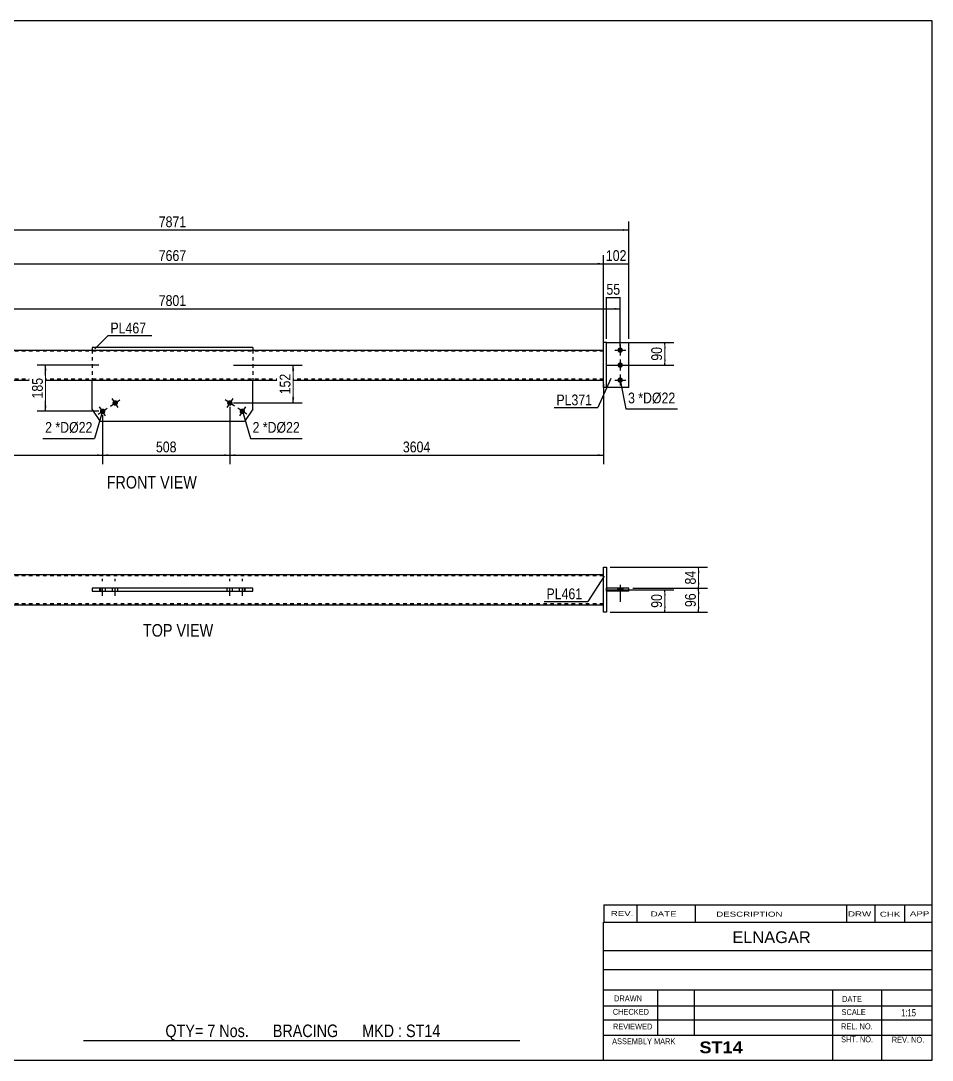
# Model space of a CAD drawing. Header units: millimetres. Extents: x 2 to 405, y 5 to 282.
# Drawn here: x 162.1 to 405, y 5 to 282 of the extents above; entities that cross this region are included whole.
import ezdxf

# ---------------------------------------------------------------- set-up
doc = ezdxf.new("R2010")
doc.units = ezdxf.units.MM
doc.linetypes.add('DXK_LINE_DOT1', pattern=[1.8814, 0.9407, -0.9407])
doc.linetypes.add('DXK_LINE_DOT2', pattern=[3.9198, 1.9599, -1.9599])
doc.styles.add('Arial', font='ARIAL.TTF', dxfattribs={"height": 0.2})
doc.styles.add('Arial Bold', font='ARIALBD.TTF', dxfattribs={"height": 0.2})
doc.styles.add('Arial Narrow', font='ARIALN.TTF', dxfattribs={"height": 0.2})

# ---------------------------------------------------------------- blocks, each defined once
blk = doc.blocks.new('Unknown-629095118-1771')
at = {"color": 5, "linetype": 'Continuous'}
for p, q in [((405, 282), (5, 282)), ((5, 282), (5, 5)), ((405, 5), (405, 282)), ((5, 5), (405, 5))]:
    blk.add_line(p, q, dxfattribs=at)
at = {"color": 174, "linetype": 'Continuous', "style": 'Arial'}
blk.add_text('Tekla structures', height=1.9102, rotation=90, dxfattribs=at).set_placement((4.5, 5.5))
blk = doc.blocks.new('Unknown-629095118-11 - 1222')
at = {"color": 0, "linetype": 'Continuous'}
blk.add_wipeout([(209.11, 157.35), (209.11, 160.85), (185.04, 160.85), (185.04, 157.35)], dxfattribs=at)
at = {"color": 6, "linetype": 'Continuous', "style": 'Arial Narrow'}
blk.add_text('FRONT VIEW', height=3.34, dxfattribs=at).set_placement((185.04, 157.35))
blk = doc.blocks.new('Unknown-629095118-12 - 1254')
at = {"color": 0, "linetype": 'Continuous'}
blk.add_wipeout([(213.45, 117.88), (213.45, 121.38), (194.7, 121.38), (194.7, 117.88)], dxfattribs=at)
at = {"color": 6, "linetype": 'Continuous', "style": 'Arial Narrow'}
blk.add_text('TOP VIEW', height=3.34, dxfattribs=at).set_placement((194.7, 117.88))
blk = doc.blocks.new('Part-629095118-1238 - 1222')
at = {"color": 2, "linetype": 'Continuous'}
for p, q in [((181.18, 194.92), (181.18, 194.25)), ((223.96, 194.92), (181.18, 194.92)), ((223.96, 194.92), (223.96, 194.25)), ((181.18, 178.5), (181.18, 186.25)), ((223.96, 178.5), (223.96, 186.25)), ((183.39, 175.17), (181.18, 178.5)), ((223.96, 178.5), (221.75, 175.17)), ((221.75, 175.17), (183.39, 175.17))]:
    blk.add_line(p, q, dxfattribs=at)
at = {"color": 7, "linetype": 'DXK_LINE_DOT1'}
for p, q in [((181.18, 194.25), (181.18, 186.25)), ((223.96, 194.25), (223.96, 186.25))]:
    blk.add_line(p, q, dxfattribs=at)
blk = doc.blocks.new('Part-629095118-1241 - 1222')
at = {"color": 2, "linetype": 'Continuous'}
for p, q in [((318.19, 196.25), (324.19, 196.25)), ((324.19, 184.25), (324.19, 196.25)), ((324.19, 184.25), (318.19, 184.25))]:
    blk.add_line(p, q, dxfattribs=at)
at = {"color": 7, "linetype": 'DXK_LINE_DOT1'}
blk.add_line((318.19, 184.25), (318.19, 196.25), dxfattribs=at)
blk = doc.blocks.new('Part-629095118-1242 - 1222')
at = {"color": 2, "linetype": 'Continuous'}
for p, q in [((318.19, 196.25), (317.39, 196.25)), ((317.39, 184.25), (317.39, 196.25)), ((318.19, 184.25), (318.19, 196.25)), ((318.19, 184.25), (317.39, 184.25))]:
    blk.add_line(p, q, dxfattribs=at)
blk = doc.blocks.new('Part-629095118-1243 - 1222')
at = {"color": 2, "linetype": 'Continuous'}
for p, q in [((87.75, 194.25), (134.42, 194.25)), ((134.52, 194.25), (270.62, 194.25)), ((270.72, 194.25), (317.39, 194.25)), ((87.75, 186.25), (134.42, 186.25)), ((134.52, 186.25), (270.62, 186.25)), ((270.72, 186.25), (317.39, 186.25))]:
    blk.add_line(p, q, dxfattribs=at)
at = {"color": 7, "linetype": 'DXK_LINE_DOT1'}
for p, q in [((87.75, 186.25), (87.75, 194.25)), ((134.42, 193.98), (87.75, 193.98)), ((270.62, 193.98), (134.52, 193.98)), ((317.39, 193.98), (270.72, 193.98)), ((317.39, 186.25), (317.39, 194.25)), ((134.42, 186.52), (87.75, 186.52)), ((270.62, 186.52), (134.52, 186.52)), ((317.39, 186.52), (270.72, 186.52))]:
    blk.add_line(p, q, dxfattribs=at)
blk = doc.blocks.new('Bolt-629095118-1244 - 1222')
at = {"linetype": 'Continuous'}
for points in [[(217.44, 179.53, -1), (218.25, 180.76, -1)], [(220.78, 177.33, -1), (221.59, 178.55, -1)]]:
    blk.add_hatch(color=3, dxfattribs=at).paths.add_polyline_path(points)
at = {"color": 3, "linetype": 'Continuous'}
for p, q in [((219.07, 179.34), (216.62, 180.95)), ((218.66, 181.37), (217.04, 178.92)), ((222.41, 177.13), (219.96, 178.75)), ((221.99, 179.16), (220.38, 176.72))]:
    blk.add_line(p, q, dxfattribs=at)
blk = doc.blocks.new('Bolt-629095118-1245 - 1222')
at = {"linetype": 'Continuous'}
for points in [[(186.89, 180.76, -1), (187.7, 179.53, -1)], [(183.55, 178.55, -1), (184.36, 177.33, -1)]]:
    blk.add_hatch(color=3, dxfattribs=at).paths.add_polyline_path(points)
at = {"color": 3, "linetype": 'Continuous'}
for p, q in [((186.07, 179.34), (188.51, 180.95)), ((188.1, 178.92), (186.48, 181.37)), ((182.73, 177.13), (185.18, 178.75)), ((184.76, 176.72), (183.15, 179.16))]:
    blk.add_line(p, q, dxfattribs=at)
blk = doc.blocks.new('Bolt-629095118-1247 - 1222')
at = {"linetype": 'Continuous'}
for points in [[(321.86, 194.98, -1), (321.86, 193.52, -1)], [(321.86, 190.98, -1), (321.86, 189.52, -1)], [(321.86, 186.98, -1), (321.86, 185.52, -1)]]:
    blk.add_hatch(color=3, dxfattribs=at).paths.add_polyline_path(points)
at = {"color": 3, "linetype": 'Continuous'}
for p, q in [((320.39, 194.25), (323.32, 194.25)), ((321.86, 195.72), (321.86, 192.78)), ((321.86, 191.72), (321.86, 188.78)), ((320.39, 190.25), (323.32, 190.25)), ((320.39, 186.25), (323.32, 186.25)), ((321.86, 187.72), (321.86, 184.78))]:
    blk.add_line(p, q, dxfattribs=at)
blk = doc.blocks.new('Bolt-629095118-1264 - 1254')
at = {"linetype": 'Continuous'}
blk.add_hatch(color=3, dxfattribs=at).paths.add_polyline_path([(322.59, 130.78), (321.12, 130.78), (321.12, 129.98), (322.59, 129.98)])
blk.add_hatch(color=3, dxfattribs=at).paths.add_polyline_path([(322.59, 130.78), (321.12, 130.78), (321.12, 129.98), (322.59, 129.98)])
blk.add_hatch(color=3, dxfattribs=at).paths.add_polyline_path([(322.59, 130.78), (321.12, 130.78), (321.12, 129.98), (322.59, 129.98)])
at = {"color": 3, "linetype": 'Continuous'}
for p, q in [((321.12, 130.78), (321.12, 129.98)), ((321.12, 130.78), (321.12, 129.98)), ((321.12, 130.78), (321.12, 129.98)), ((321.86, 131.65), (321.86, 127.12)), ((321.86, 131.65), (321.86, 127.12)), ((321.86, 131.65), (321.86, 127.12)), ((322.59, 130.78), (322.59, 129.98)), ((322.59, 130.78), (322.59, 129.98)), ((322.59, 130.78), (322.59, 129.98))]:
    blk.add_line(p, q, dxfattribs=at)
blk = doc.blocks.new('Part-629095118-1255 - 1254')
at = {"color": 2, "linetype": 'Continuous'}
for p, q in [((223.96, 130.78), (181.18, 130.78)), ((181.18, 130.78), (181.18, 129.98)), ((223.96, 129.98), (223.96, 130.78)), ((181.18, 129.98), (223.96, 129.98))]:
    blk.add_line(p, q, dxfattribs=at)
at = {"color": 7, "linetype": 'DXK_LINE_DOT1'}
for p, q in [((183.39, 130.78), (183.39, 129.98)), ((221.75, 129.98), (221.75, 130.78))]:
    blk.add_line(p, q, dxfattribs=at)
blk = doc.blocks.new('Part-629095118-1258 - 1254')
at = {"color": 2, "linetype": 'Continuous'}
for p, q in [((324.19, 130.78), (318.19, 130.78)), ((318.19, 129.98), (318.19, 130.78)), ((324.19, 129.98), (324.19, 130.78)), ((324.19, 129.98), (318.19, 129.98))]:
    blk.add_line(p, q, dxfattribs=at)
blk = doc.blocks.new('Part-629095118-1259 - 1254')
at = {"color": 2, "linetype": 'Continuous'}
for p, q in [((317.39, 124.38), (317.39, 136.38)), ((317.39, 136.38), (318.19, 136.38)), ((318.19, 136.38), (318.19, 124.38)), ((318.19, 124.38), (317.39, 124.38))]:
    blk.add_line(p, q, dxfattribs=at)
blk = doc.blocks.new('Part-629095118-1260 - 1254')
at = {"color": 2, "linetype": 'Continuous'}
for p, q in [((134.42, 134.38), (87.75, 134.38)), ((270.62, 134.38), (134.52, 134.38)), ((317.39, 134.38), (270.72, 134.38)), ((87.75, 126.38), (134.42, 126.38)), ((134.52, 126.38), (270.62, 126.38)), ((270.72, 126.38), (317.39, 126.38))]:
    blk.add_line(p, q, dxfattribs=at)
at = {"color": 7, "linetype": 'DXK_LINE_DOT1'}
for p, q in [((87.75, 134.38), (87.75, 126.38)), ((134.42, 134.12), (87.75, 134.12)), ((270.62, 134.12), (134.52, 134.12)), ((317.39, 134.12), (270.72, 134.12)), ((317.39, 126.38), (317.39, 134.38)), ((223.96, 130.78), (181.18, 130.78)), ((181.18, 130.78), (181.18, 129.98)), ((223.96, 129.98), (223.96, 130.78)), ((181.18, 129.98), (223.96, 129.98)), ((134.42, 126.65), (87.75, 126.65)), ((270.62, 126.65), (134.52, 126.65)), ((317.39, 126.65), (270.72, 126.65))]:
    blk.add_line(p, q, dxfattribs=at)
blk = doc.blocks.new('Bolt-629095118-1261 - 1254')
at = {"color": 3, "linetype": 'DXK_LINE_DOT2'}
for p, q in [((217.85, 128.72), (217.85, 133.25)), ((221.18, 128.72), (221.18, 133.25)), ((217.11, 129.98), (217.11, 130.78)), ((218.58, 129.98), (218.58, 130.78)), ((220.45, 129.98), (220.45, 130.78)), ((221.92, 129.98), (221.92, 130.78))]:
    blk.add_line(p, q, dxfattribs=at)
blk = doc.blocks.new('Bolt-629095118-1262 - 1254')
at = {"color": 3, "linetype": 'DXK_LINE_DOT2'}
for p, q in [((183.95, 128.72), (183.95, 133.25)), ((187.29, 128.72), (187.29, 133.25)), ((183.22, 129.98), (183.22, 130.78)), ((184.69, 129.98), (184.69, 130.78)), ((186.56, 129.98), (186.56, 130.78)), ((188.02, 129.98), (188.02, 130.78))]:
    blk.add_line(p, q, dxfattribs=at)
blk = doc.blocks.new('StraightDimension-629095118-1307 - 1222')
at = {"linetype": 'Continuous'}
for points in [[(168.5, 188.75), (168.75, 190.25), (169, 188.75)], [(169, 179.44), (168.75, 177.94), (168.5, 179.44)]]:
    blk.add_hatch(color=7, dxfattribs=at).paths.add_polyline_path(points)
at = {"color": 7, "linetype": 'Continuous'}
for p, q in [((182.95, 190.25), (166.5, 190.25)), ((168.75, 177.94), (168.75, 190.25)), ((182.95, 177.94), (166.5, 177.94))]:
    blk.add_line(p, q, dxfattribs=at)
at = {"color": 0}
blk.add_wipeout([(168.6, 187.44), (164.4, 187.44), (164.4, 180.75), (168.6, 180.75)], dxfattribs=at)
at = {"color": 3, "style": 'Arial Narrow'}
blk.add_text('185', height=2.863, rotation=90.0002, dxfattribs=at).set_placement((168, 181.35))
blk = doc.blocks.new('StraightDimension-629095118-1302 - 1222')
at = {"linetype": 'Continuous'}
for points in [[(234.5, 188.75), (234.75, 190.25), (235, 188.75)], [(235, 181.65), (234.75, 180.15), (234.5, 181.65)]]:
    blk.add_hatch(color=7, dxfattribs=at).paths.add_polyline_path(points)
at = {"color": 7, "linetype": 'Continuous'}
for p, q in [((218.85, 190.25), (237.15, 190.25)), ((234.75, 180.15), (234.75, 190.25)), ((218.85, 180.15), (237.15, 180.15))]:
    blk.add_line(p, q, dxfattribs=at)
at = {"color": 0}
blk.add_wipeout([(234.6, 188.54), (230.4, 188.54), (230.4, 181.86), (234.6, 181.86)], dxfattribs=at)
at = {"color": 3, "style": 'Arial Narrow'}
blk.add_text('152', height=2.863, rotation=90.0002, dxfattribs=at).set_placement((234, 182.46))
blk = doc.blocks.new('StraightDimension-629095118-1323 - 1222')
at = {"linetype": 'Continuous'}
for points in [[(219.35, 166), (217.85, 166.25), (219.35, 166.5)], [(315.89, 166.5), (317.39, 166.25), (315.89, 166)]]:
    blk.add_hatch(color=7, dxfattribs=at).paths.add_polyline_path(points)
at = {"color": 7, "linetype": 'Continuous'}
for p, q in [((317.39, 185.25), (317.39, 163.85)), ((217.85, 179.15), (217.85, 163.85)), ((217.85, 166.25), (317.39, 166.25))]:
    blk.add_line(p, q, dxfattribs=at)
at = {"color": 0}
blk.add_wipeout([(271.87, 166.4), (271.87, 170.6), (263.36, 170.6), (263.36, 166.4)], dxfattribs=at)
at = {"color": 3, "style": 'Arial Narrow'}
blk.add_text('3604', height=2.863, dxfattribs=at).set_placement((263.96, 167))
blk = doc.blocks.new('StraightDimension-629095118-1341 - 1222')
at = {"linetype": 'Continuous'}
for points in [[(318.89, 217), (317.39, 217.25), (318.89, 217.5)], [(322.69, 217.5), (324.19, 217.25), (322.69, 217)]]:
    blk.add_hatch(color=7, dxfattribs=at).paths.add_polyline_path(points)
at = {"color": 7, "linetype": 'Continuous'}
for p, q in [((317.39, 195.25), (317.39, 219.5)), ((324.19, 197.25), (324.19, 219.5)), ((317.39, 217.25), (324.19, 217.25))]:
    blk.add_line(p, q, dxfattribs=at)
at = {"color": 0}
blk.add_wipeout([(324.13, 217.4), (324.13, 221.6), (317.45, 221.6), (317.45, 217.4)], dxfattribs=at)
at = {"color": 3, "style": 'Arial Narrow'}
blk.add_text('102', height=2.863, dxfattribs=at).set_placement((318.05, 218))
blk = doc.blocks.new('StraightDimension-629095118-1342 - 1222')
at = {"linetype": 'Continuous'}
for points in [[(89.25, 217), (87.75, 217.25), (89.25, 217.5)], [(315.89, 217.5), (317.39, 217.25), (315.89, 217)]]:
    blk.add_hatch(color=7, dxfattribs=at).paths.add_polyline_path(points)
at = {"color": 7, "linetype": 'Continuous'}
for p, q in [((87.75, 195.25), (87.75, 219.5)), ((317.39, 195.25), (317.39, 219.5)), ((87.75, 217.25), (317.39, 217.25))]:
    blk.add_line(p, q, dxfattribs=at)
at = {"color": 0}
blk.add_wipeout([(206.83, 217.4), (206.83, 221.6), (198.31, 221.6), (198.31, 217.4)], dxfattribs=at)
at = {"color": 3, "style": 'Arial Narrow'}
blk.add_text('7667', height=2.863, dxfattribs=at).set_placement((198.91, 218))
blk = doc.blocks.new('StraightDimension-629095118-1281 - 1222')
at = {"linetype": 'Continuous'}
for points in [[(333.5, 194.75), (333.75, 196.25), (334, 194.75)], [(334, 191.75), (333.75, 190.25), (333.5, 191.75)]]:
    blk.add_hatch(color=7, dxfattribs=at).paths.add_polyline_path(points)
at = {"color": 7, "linetype": 'Continuous'}
for p, q in [((319.19, 196.25), (336.15, 196.25)), ((333.75, 190.25), (333.75, 196.25)), ((318.39, 190.25), (336.15, 190.25))]:
    blk.add_line(p, q, dxfattribs=at)
at = {"color": 0}
blk.add_wipeout([(333.6, 195.68), (329.4, 195.68), (329.4, 190.82), (333.6, 190.82)], dxfattribs=at)
at = {"color": 3, "style": 'Arial Narrow'}
blk.add_text('90', height=2.863, rotation=90.0002, dxfattribs=at).set_placement((333, 191.42))
blk = doc.blocks.new('StraightDimension-629095118-1312 - 1222')
at = {"linetype": 'Continuous'}
for points in [[(319.69, 208), (318.19, 208.25), (319.69, 208.5)], [(320.36, 208.5), (321.86, 208.25), (320.36, 208)]]:
    blk.add_hatch(color=7, dxfattribs=at).paths.add_polyline_path(points)
at = {"color": 7, "linetype": 'Continuous'}
for p, q in [((318.19, 197.25), (318.19, 210.5)), ((318.19, 208.25), (321.86, 208.25)), ((321.86, 195.25), (321.86, 210.5))]:
    blk.add_line(p, q, dxfattribs=at)
at = {"color": 0}
blk.add_wipeout([(322.45, 208.4), (322.45, 212.6), (317.59, 212.6), (317.59, 208.4)], dxfattribs=at)
at = {"color": 3, "style": 'Arial Narrow'}
blk.add_text('55', height=2.863, dxfattribs=at).set_placement((318.19, 209))
blk = doc.blocks.new('StraightDimension-629095118-1324 - 1222')
at = {"linetype": 'Continuous'}
for points in [[(185.45, 166), (183.95, 166.25), (185.45, 166.5)], [(216.35, 166.5), (217.85, 166.25), (216.35, 166)]]:
    blk.add_hatch(color=7, dxfattribs=at).paths.add_polyline_path(points)
at = {"color": 7, "linetype": 'Continuous'}
for p, q in [((217.85, 179.15), (217.85, 163.85)), ((183.95, 176.94), (183.95, 163.85)), ((183.95, 166.25), (217.85, 166.25))]:
    blk.add_line(p, q, dxfattribs=at)
at = {"color": 0}
blk.add_wipeout([(204.24, 166.4), (204.24, 170.6), (197.56, 170.6), (197.56, 166.4)], dxfattribs=at)
at = {"color": 3, "style": 'Arial Narrow'}
blk.add_text('508', height=2.863, dxfattribs=at).set_placement((198.16, 167))
blk = doc.blocks.new('StraightDimension-629095118-1325 - 1222')
at = {"linetype": 'Continuous'}
for points in [[(89.25, 166), (87.75, 166.25), (89.25, 166.5)], [(182.45, 166.5), (183.95, 166.25), (182.45, 166)]]:
    blk.add_hatch(color=7, dxfattribs=at).paths.add_polyline_path(points)
at = {"color": 7, "linetype": 'Continuous'}
for p, q in [((87.75, 185.25), (87.75, 163.85)), ((183.95, 176.94), (183.95, 163.85)), ((87.75, 166.25), (183.95, 166.25))]:
    blk.add_line(p, q, dxfattribs=at)
at = {"color": 0}
blk.add_wipeout([(140.11, 166.4), (140.11, 170.6), (131.6, 170.6), (131.6, 166.4)], dxfattribs=at)
at = {"color": 3, "style": 'Arial Narrow'}
blk.add_text('3555', height=2.863, dxfattribs=at).set_placement((132.2, 167))
blk = doc.blocks.new('StraightDimension-629095118-1335 - 1222')
at = {"linetype": 'Continuous'}
for points in [[(84.78, 205), (83.28, 205.25), (84.78, 205.5)], [(320.36, 205.5), (321.86, 205.25), (320.36, 205)]]:
    blk.add_hatch(color=7, dxfattribs=at).paths.add_polyline_path(points)
at = {"color": 7, "linetype": 'Continuous'}
for p, q in [((83.28, 195.25), (83.28, 207.5)), ((83.28, 205.25), (321.86, 205.25)), ((321.86, 195.25), (321.86, 207.5))]:
    blk.add_line(p, q, dxfattribs=at)
at = {"color": 0}
blk.add_wipeout([(206.83, 205.4), (206.83, 209.6), (198.31, 209.6), (198.31, 205.4)], dxfattribs=at)
at = {"color": 3, "style": 'Arial Narrow'}
blk.add_text('7801', height=2.863, dxfattribs=at).set_placement((198.91, 206))
blk = doc.blocks.new('StraightDimension-629095118-1349 - 1222')
at = {"linetype": 'Continuous'}
for points in [[(82.45, 226), (80.95, 226.25), (82.45, 226.5)], [(322.69, 226.5), (324.19, 226.25), (322.69, 226)]]:
    blk.add_hatch(color=7, dxfattribs=at).paths.add_polyline_path(points)
at = {"color": 7, "linetype": 'Continuous'}
for p, q in [((80.95, 197.25), (80.95, 228.5)), ((324.19, 197.25), (324.19, 228.5)), ((80.95, 226.25), (324.19, 226.25))]:
    blk.add_line(p, q, dxfattribs=at)
at = {"color": 0}
blk.add_wipeout([(206.83, 226.4), (206.83, 230.6), (198.31, 230.6), (198.31, 226.4)], dxfattribs=at)
at = {"color": 3, "style": 'Arial Narrow'}
blk.add_text('7871', height=2.863, dxfattribs=at).set_placement((198.91, 227))
blk = doc.blocks.new('StraightDimension-629095118-1358 - 1254')
at = {"linetype": 'Continuous'}
for points in [[(333.5, 128.88), (333.75, 130.38), (334, 128.88)], [(334, 125.88), (333.75, 124.38), (333.5, 125.88)]]:
    blk.add_hatch(color=7, dxfattribs=at).paths.add_polyline_path(points)
at = {"color": 7, "linetype": 'Continuous'}
for p, q in [((318.39, 130.38), (336.15, 130.38)), ((333.75, 124.38), (333.75, 130.38)), ((319.19, 124.38), (336.15, 124.38))]:
    blk.add_line(p, q, dxfattribs=at)
at = {"color": 0}
blk.add_wipeout([(333.6, 129.81), (329.4, 129.81), (329.4, 124.96), (333.6, 124.96)], dxfattribs=at)
at = {"color": 3, "style": 'Arial Narrow'}
blk.add_text('90', height=2.863, rotation=90.0002, dxfattribs=at).set_placement((333, 125.56))
blk = doc.blocks.new('StraightDimension-629095118-1371 - 1254')
at = {"linetype": 'Continuous'}
for points in [[(342.5, 134.88), (342.75, 136.38), (343, 134.88)], [(343, 132.28), (342.75, 130.78), (342.5, 132.28)]]:
    blk.add_hatch(color=7, dxfattribs=at).paths.add_polyline_path(points)
at = {"color": 7, "linetype": 'Continuous'}
for p, q in [((319.19, 136.38), (345.15, 136.38)), ((342.75, 130.78), (342.75, 136.38)), ((325.19, 130.78), (345.15, 130.78))]:
    blk.add_line(p, q, dxfattribs=at)
at = {"color": 0}
blk.add_wipeout([(342.6, 136.01), (338.4, 136.01), (338.4, 131.16), (342.6, 131.16)], dxfattribs=at)
at = {"color": 3, "style": 'Arial Narrow'}
blk.add_text('84', height=2.863, rotation=90.0002, dxfattribs=at).set_placement((342, 131.76))
blk = doc.blocks.new('StraightDimension-629095118-1372 - 1254')
at = {"linetype": 'Continuous'}
for points in [[(342.5, 129.28), (342.75, 130.78), (343, 129.28)], [(343, 125.88), (342.75, 124.38), (342.5, 125.88)]]:
    blk.add_hatch(color=7, dxfattribs=at).paths.add_polyline_path(points)
at = {"color": 7, "linetype": 'Continuous'}
for p, q in [((325.19, 130.78), (345.15, 130.78)), ((342.75, 124.38), (342.75, 130.78)), ((319.19, 124.38), (345.15, 124.38))]:
    blk.add_line(p, q, dxfattribs=at)
at = {"color": 0}
blk.add_wipeout([(342.6, 130.01), (338.4, 130.01), (338.4, 125.16), (342.6, 125.16)], dxfattribs=at)
at = {"color": 3, "style": 'Arial Narrow'}
blk.add_text('96', height=2.863, rotation=90.0002, dxfattribs=at).set_placement((342, 125.76))
blk = doc.blocks.new('CBS_NAME_BLOG-629095118-1812')
at = {"color": 7, "linetype": 'Continuous'}
for p, q in [((317.41, 41.75), (404.93, 41.75)), ((317.41, 5.04), (317.41, 41.75)), ((317.41, 34.21), (404.93, 34.21)), ((317.48, 29.16), (405, 29.16)), ((317.41, 23.79), (404.93, 23.79)), ((331.93, 11.68), (331.93, 23.78)), ((341.62, 11.71), (341.62, 23.78)), ((378.53, 5.04), (378.53, 23.77)), ((391.58, 5.04), (391.58, 23.78)), ((317.42, 19.49), (405, 19.51)), ((317.41, 15.74), (404.93, 15.74)), ((317.41, 11.7), (404.93, 11.7)), ((317.41, 5), (405, 5))]:
    blk.add_line(p, q, dxfattribs=at)
at = {"color": 3, "linetype": 'Continuous', "style": 'Arial'}
blk.add_text('ELNAGAR', height=3.133, dxfattribs=at).set_placement((351.73, 36.22))
at = {"color": 3, "linetype": 'Continuous'}
for s, height, style, width, p in [('DRAWN', 1.566, 'Arial', 0.9, (320.24, 20.68)), ('DATE', 1.566, 'Arial', 0.9, (381, 20.52)), ('CHECKED', 1.566, 'Arial', 0.9, (319.89, 17.11)), ('SCALE', 1.566, 'Arial', 0.9, (380.85, 17.04)), ('1:15', 1.957, 'Arial Narrow', 0.9, (396.74, 16.68)), ('REVIEWED', 1.566, 'Arial', 0.9, (319.93, 13.19)), ('REL. NO.', 1.566, 'Arial', 0.9, (380.71, 13.24)), ('SHT. NO.', 1.566, 'Arial', 0.9, (380.71, 9.77)), ('REV. NO.', 1.566, 'Arial', 0.9, (394.23, 9.68)), ('ASSEMBLY MARK', 1.5663, 'Arial', 0.9, (319.71, 9.26)), ('ST14', 3.131, 'Arial Bold', 1.1, (342.99, 6.86))]:
    blk.add_text(s, height=height, dxfattribs=dict(at, style=style, width=width)).set_placement(p)
blk = doc.blocks.new('CBS_CALLOFF-629095118-1811')
at = {"color": 7, "linetype": 'Continuous'}
blk.add_line((178.88, 10.27), (295.11, 10.25), dxfattribs=at)
at = {"color": 3, "linetype": 'Continuous', "style": 'Arial Narrow'}
blk.add_text('QTY= 7 Nos.      BRACING      MKD : ST14', height=3.3405, dxfattribs=at).set_placement((200.68, 11.16))
blk = doc.blocks.new('CBS_REVISION-629095118-1813')
at = {"color": 7, "linetype": 'Continuous'}
for p, q in [((317.49, 46.38), (404.99, 46.38)), ((317.49, 46.38), (317.49, 41.75)), ((326.29, 46.38), (326.29, 41.75)), ((341.88, 46.38), (341.88, 41.81)), ((382.14, 46.38), (382.14, 41.75)), ((389.68, 46.38), (389.68, 41.75)), ((397.63, 46.38), (397.63, 41.75)), ((317.49, 41.75), (404.99, 41.75))]:
    blk.add_line(p, q, dxfattribs=at)
at = {"color": 7, "style": 'Arial Narrow', "width": 1.7}
for s, height, p in [('REV.', 1.326, (319.35, 43.43)), ('DATE', 1.326, (329.98, 43.31)), ('DESCRIPTION', 1.3257, (347.46, 43.26)), ('DRW', 1.326, (382.57, 43.32)), ('CHK', 1.326, (391.06, 43.23)), ('APP', 1.326, (399.06, 43.38))]:
    blk.add_text(s, height=height, dxfattribs=at).set_placement(p)
blk = doc.blocks.new('Mark-629095118-1384 - 1222')
at = {"color": 0}
blk.add_wipeout([(195.54, 198.7), (195.54, 201.7), (186.04, 201.7), (186.04, 198.7)], dxfattribs=at)
blk.add_wipeout([(195.54, 198.7), (195.54, 201.7), (186.04, 201.7), (186.04, 198.7)], dxfattribs=at)
at = {"color": 7, "linetype": 'Continuous'}
for p, q in [((181.9, 194.57), (185.44, 198.1)), ((185.44, 198.1), (197.04, 198.1))]:
    blk.add_line(p, q, dxfattribs=at)
at = {"color": 3, "style": 'Arial Narrow'}
blk.add_text('PL467', height=2.863, dxfattribs=at).set_placement((186.04, 198.7))
blk = doc.blocks.new('Mark-629095118-1390 - 1222')
at = {"color": 7, "linetype": 'Continuous'}
blk.add_line((319.41, 186.67), (315.87, 178.93), dxfattribs=at)
at = {"color": 0}
blk.add_wipeout([(314.37, 179.53), (314.37, 182.53), (304.87, 182.53), (304.87, 179.53)], dxfattribs=at)
blk.add_wipeout([(314.37, 179.53), (314.37, 182.53), (304.87, 182.53), (304.87, 179.53)], dxfattribs=at)
at = {"color": 7, "linetype": 'Continuous'}
blk.add_line((304.27, 178.93), (315.87, 178.93), dxfattribs=at)
at = {"color": 3, "style": 'Arial Narrow'}
blk.add_text('PL371', height=2.863, dxfattribs=at).set_placement((304.87, 179.53))
blk = doc.blocks.new('Mark-629095118-1405 - 1222')
at = {"color": 7, "linetype": 'Continuous'}
blk.add_line((223.31, 170.72), (237.1, 170.72), dxfattribs=at)
at = {"color": 0}
blk.add_wipeout([(225.73, 172.22), (225.73, 175.22), (223.91, 175.22), (223.91, 172.22)], dxfattribs=at)
blk.add_wipeout([(225.73, 172.22), (225.73, 175.22), (223.91, 175.22), (223.91, 172.22)], dxfattribs=at)
at = {"color": 7, "linetype": 'Continuous'}
blk.add_line((221.18, 177.94), (223.31, 170.72), dxfattribs=at)
at = {"color": 0}
blk.add_wipeout([(230.28, 172.22), (230.28, 175.22), (226.63, 175.22), (226.63, 172.22)], dxfattribs=at)
blk.add_wipeout([(230.28, 172.22), (230.28, 175.22), (226.63, 175.22), (226.63, 172.22)], dxfattribs=at)
at = {"color": 3, "style": 'Arial Narrow'}
blk.add_text('2', height=2.86, dxfattribs=at).set_placement((223.91, 172.22))
at = {"color": 0}
blk.add_wipeout([(236.5, 172.22), (236.5, 175.22), (230.28, 175.22), (230.28, 172.22)], dxfattribs=at)
blk.add_wipeout([(236.5, 172.22), (236.5, 175.22), (230.28, 175.22), (230.28, 172.22)], dxfattribs=at)
at = {"color": 3, "style": 'Arial Narrow'}
for s, p in [('*D', (226.63, 172.22)), ('Ø22', (230.28, 172.22))]:
    blk.add_text(s, height=2.863, dxfattribs=at).set_placement(p)
blk = doc.blocks.new('Mark-629095118-1406 - 1222')
at = {"color": 7, "linetype": 'Continuous'}
blk.add_line((168.04, 170.72), (181.83, 170.72), dxfattribs=at)
at = {"color": 0}
blk.add_wipeout([(170.47, 172.22), (170.47, 175.22), (168.64, 175.22), (168.64, 172.22)], dxfattribs=at)
blk.add_wipeout([(170.47, 172.22), (170.47, 175.22), (168.64, 175.22), (168.64, 172.22)], dxfattribs=at)
blk.add_wipeout([(175.02, 172.22), (175.02, 175.22), (171.37, 175.22), (171.37, 172.22)], dxfattribs=at)
blk.add_wipeout([(175.02, 172.22), (175.02, 175.22), (171.37, 175.22), (171.37, 172.22)], dxfattribs=at)
at = {"color": 3, "style": 'Arial Narrow'}
blk.add_text('2', height=2.86, dxfattribs=at).set_placement((168.64, 172.22))
at = {"color": 0}
blk.add_wipeout([(181.23, 172.22), (181.23, 175.22), (175.02, 175.22), (175.02, 172.22)], dxfattribs=at)
blk.add_wipeout([(181.23, 172.22), (181.23, 175.22), (175.02, 175.22), (175.02, 172.22)], dxfattribs=at)
at = {"color": 7, "linetype": 'Continuous'}
blk.add_line((183.95, 177.94), (181.83, 170.72), dxfattribs=at)
at = {"color": 3, "style": 'Arial Narrow'}
for s, p in [('*D', (171.37, 172.22)), ('Ø22', (175.02, 172.22))]:
    blk.add_text(s, height=2.863, dxfattribs=at).set_placement(p)
blk = doc.blocks.new('Mark-629095118-1408 - 1222')
at = {"color": 7, "linetype": 'Continuous'}
blk.add_line((323.36, 178.55), (337.15, 178.55), dxfattribs=at)
at = {"color": 0}
blk.add_wipeout([(325.78, 180.05), (325.78, 183.05), (323.96, 183.05), (323.96, 180.05)], dxfattribs=at)
blk.add_wipeout([(325.78, 180.05), (325.78, 183.05), (323.96, 183.05), (323.96, 180.05)], dxfattribs=at)
at = {"color": 7, "linetype": 'Continuous'}
blk.add_line((321.86, 186.25), (323.36, 178.55), dxfattribs=at)
at = {"color": 0}
blk.add_wipeout([(330.33, 180.05), (330.33, 183.05), (326.68, 183.05), (326.68, 180.05)], dxfattribs=at)
blk.add_wipeout([(330.33, 180.05), (330.33, 183.05), (326.68, 183.05), (326.68, 180.05)], dxfattribs=at)
at = {"color": 3, "style": 'Arial Narrow'}
blk.add_text('3', height=2.86, dxfattribs=at).set_placement((323.96, 180.05))
at = {"color": 0}
blk.add_wipeout([(336.55, 180.05), (336.55, 183.05), (330.33, 183.05), (330.33, 180.05)], dxfattribs=at)
blk.add_wipeout([(336.55, 180.05), (336.55, 183.05), (330.33, 183.05), (330.33, 180.05)], dxfattribs=at)
at = {"color": 3, "style": 'Arial Narrow'}
for s, p in [('*D', (326.68, 180.05)), ('Ø22', (330.33, 180.05))]:
    blk.add_text(s, height=2.863, dxfattribs=at).set_placement(p)
blk = doc.blocks.new('Mark-629095118-1381 - 1254')
at = {"color": 7, "linetype": 'Continuous'}
blk.add_line((317.57, 133.96), (313.24, 127.26), dxfattribs=at)
at = {"color": 0}
blk.add_wipeout([(311.74, 127.86), (311.74, 130.86), (302.23, 130.86), (302.23, 127.86)], dxfattribs=at)
blk.add_wipeout([(311.74, 127.86), (311.74, 130.86), (302.23, 130.86), (302.23, 127.86)], dxfattribs=at)
at = {"color": 7, "linetype": 'Continuous'}
blk.add_line((301.63, 127.26), (313.24, 127.26), dxfattribs=at)
at = {"color": 3, "style": 'Arial Narrow'}
blk.add_text('PL461', height=2.863, dxfattribs=at).set_placement((302.23, 127.86))

msp = doc.modelspace()

# ---------------------------------------------------------------- block references
for name in ['Unknown-629095118-1771', 'Part-629095118-1243 - 1222', 'Part-629095118-1238 - 1222', 'Part-629095118-1242 - 1222', 'Part-629095118-1241 - 1222', 'Bolt-629095118-1247 - 1222', 'Bolt-629095118-1245 - 1222', 'Bolt-629095118-1244 - 1222', 'Part-629095118-1259 - 1254', 'Part-629095118-1260 - 1254', 'Bolt-629095118-1262 - 1254', 'Bolt-629095118-1261 - 1254', 'Part-629095118-1255 - 1254', 'Part-629095118-1258 - 1254', 'Bolt-629095118-1264 - 1254', 'CBS_REVISION-629095118-1813', 'CBS_NAME_BLOG-629095118-1812', 'CBS_CALLOFF-629095118-1811']:
    msp.add_blockref(name, (0, 0))

# ---------------------------------------------------------------- next in the draw order: block references
for name in ['StraightDimension-629095118-1341 - 1222', 'StraightDimension-629095118-1307 - 1222', 'StraightDimension-629095118-1302 - 1222', 'Mark-629095118-1408 - 1222', 'Unknown-629095118-11 - 1222', 'StraightDimension-629095118-1358 - 1254', 'Unknown-629095118-12 - 1254']:
    msp.add_blockref(name, (0, 0))

# ---------------------------------------------------------------- next in the draw order: block references
for name in ['StraightDimension-629095118-1342 - 1222', 'StraightDimension-629095118-1323 - 1222', 'StraightDimension-629095118-1371 - 1254', 'Mark-629095118-1381 - 1254']:
    msp.add_blockref(name, (0, 0))

# ---------------------------------------------------------------- next in the draw order: block references
for name in ['StraightDimension-629095118-1281 - 1222', 'Mark-629095118-1390 - 1222', 'StraightDimension-629095118-1324 - 1222', 'Mark-629095118-1405 - 1222', 'StraightDimension-629095118-1372 - 1254']:
    msp.add_blockref(name, (0, 0))

# ---------------------------------------------------------------- next in the draw order: block references
for name in ['StraightDimension-629095118-1312 - 1222', 'StraightDimension-629095118-1325 - 1222']:
    msp.add_blockref(name, (0, 0))

# ---------------------------------------------------------------- next in the draw order: block references
for name in ['StraightDimension-629095118-1335 - 1222', 'Mark-629095118-1406 - 1222']:
    msp.add_blockref(name, (0, 0))

# ---------------------------------------------------------------- next in the draw order: block references
msp.add_blockref('StraightDimension-629095118-1349 - 1222', (0, 0))

# ---------------------------------------------------------------- next in the draw order: block references
msp.add_blockref('Mark-629095118-1384 - 1222', (0, 0))

doc.saveas('drawing.dxf')
